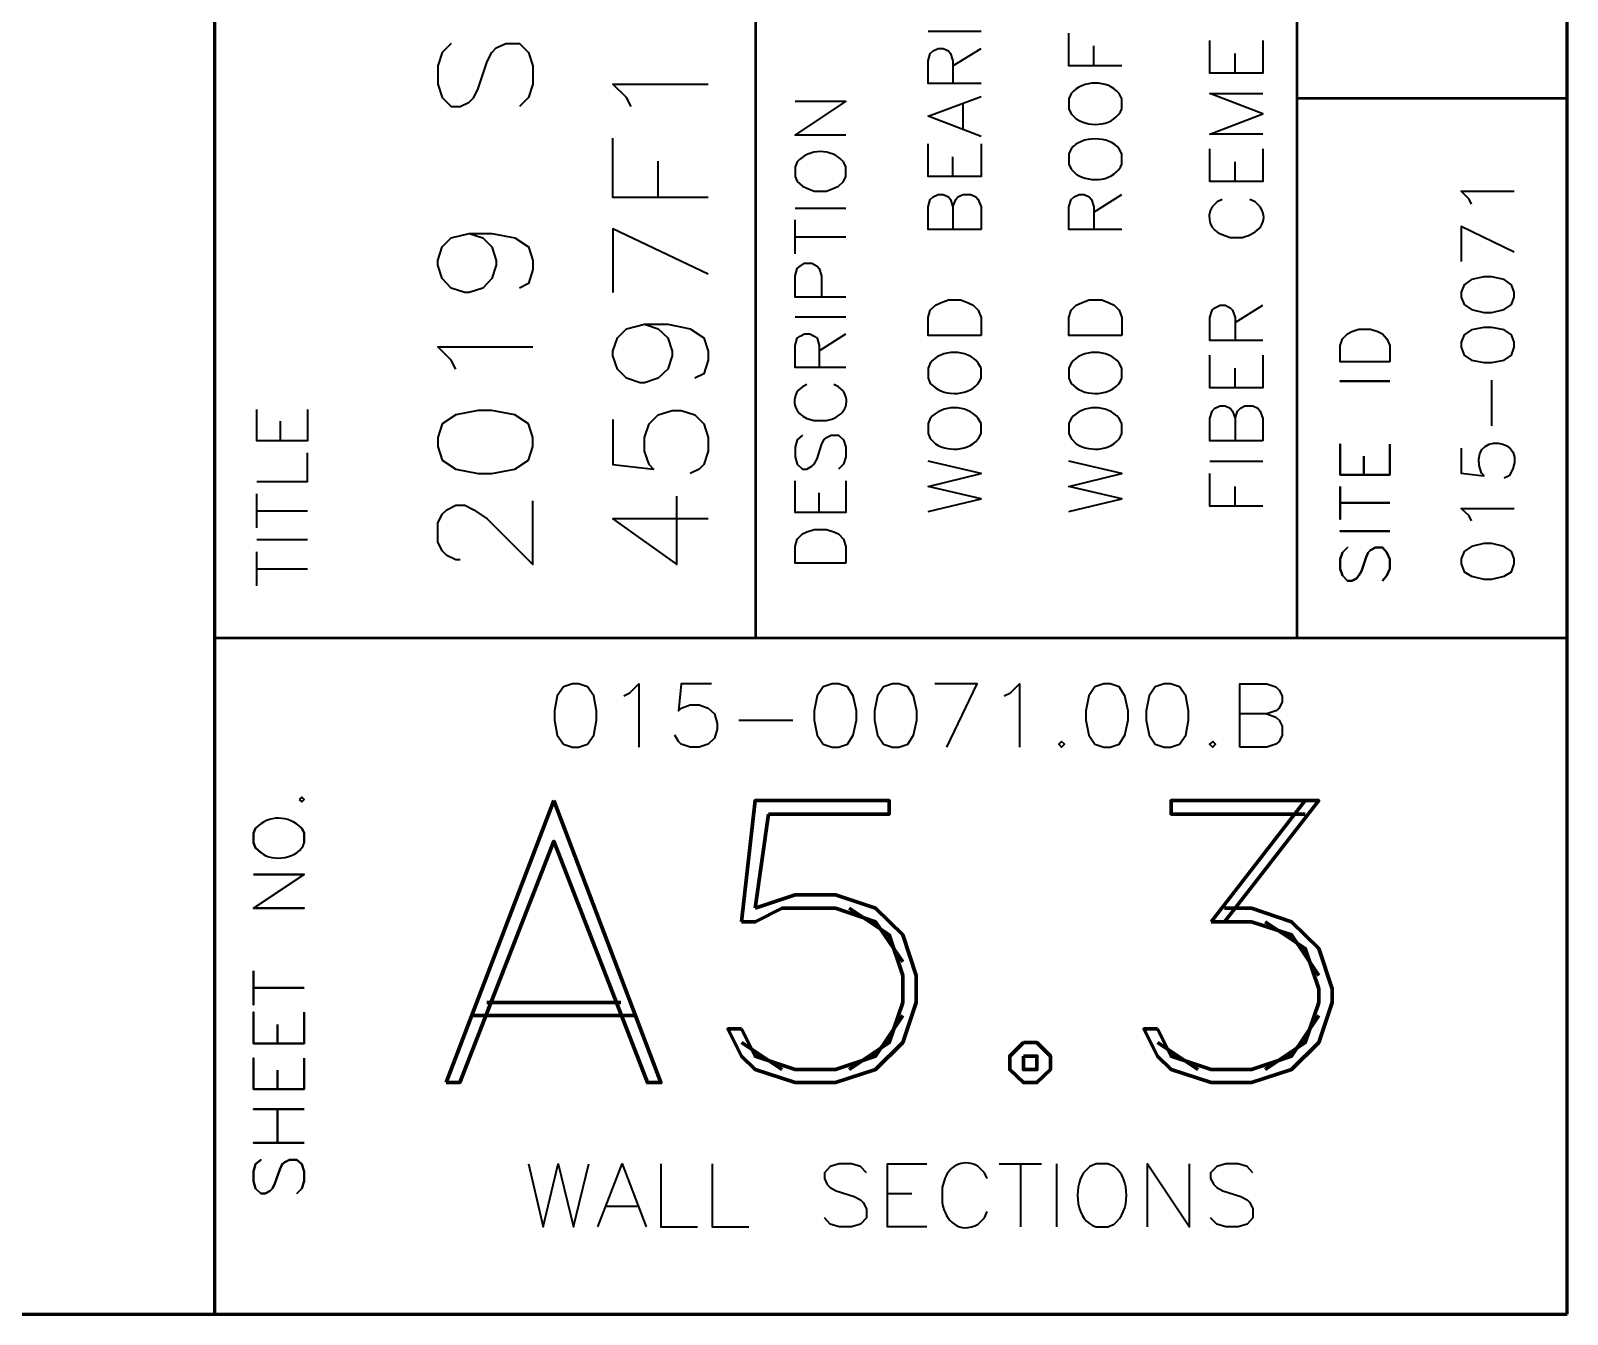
# Model space of a CAD drawing. Header units: inches. Extents: x 5 to 516, y -193 to 129.
# Drawn here: x 113.551 to 116.58, y -192.186 to -189.656 of the extents above; entities that cross this region are included whole.
import ezdxf

# ---------------------------------------------------------------- set-up
doc = ezdxf.new("R2010")
doc.units = ezdxf.units.IN
doc.header["$MEASUREMENT"] = 0
doc.layers.add('PDF8_Geometry', color=7, linetype='Continuous')

msp = doc.modelspace()

# ---------------------------------------------------------------- linework, layer by layer
at = {"layer": 'PDF8_Geometry', "lineweight": 60}
for points in [[(116.5799627, -192.1857845), (116.5799627, -162.1857821), (71.5799591, -162.1857821), (71.5799591, -192.1857845)], [(113.9132959, -162.1857821), (113.9132959, -192.1857845)], [(71.579958, -192.1857834), (116.5799616, -192.1857834)]]:
    msp.add_lwpolyline(points, dxfattribs=at)
at = {"layer": 'PDF8_Geometry', "lineweight": 50}
for points in [[(114.9799624, -183.6857827), (114.9799624, -190.8524499)], [(113.9132959, -185.2446716), (116.0466293, -185.2446716), (116.0466293, -190.8524499)], [(116.0466293, -189.7891166), (116.5799627, -189.7891166)], [(113.9132959, -190.8524499), (116.5799627, -190.8524499)]]:
    msp.add_lwpolyline(points, dxfattribs=at)
at = {"layer": 'PDF8_Geometry', "lineweight": 35}
for points in [[(115.3199625, -189.6568943), (115.4244069, -189.6568943)], [(115.7021847, -189.7257833), (115.5977403, -189.7257833), (115.5977403, -189.6613388)], [(114.3799625, -189.6813389), (114.3621847, -189.6991167), (114.3532958, -189.7257834), (114.3532958, -189.7613389), (114.3621847, -189.7880056), (114.3799625, -189.8057834), (114.3977403, -189.8057834), (114.4155181, -189.7968945), (114.4244069, -189.7880056), (114.4332958, -189.7702278), (114.4510736, -189.7168945), (114.4599625, -189.6991167), (114.4688514, -189.6902278), (114.4877403, -189.6813389), (114.514407, -189.6813389), (114.5321847, -189.6991167), (114.5410736, -189.7257834), (114.5410736, -189.7613389), (114.5321847, -189.7880056), (114.514407, -189.8057834)], [(115.4244069, -189.7602277), (115.3199625, -189.7602277), (115.3199625, -189.7157833), (115.3244069, -189.7013388), (115.3299625, -189.6957833), (115.3399625, -189.6913388), (115.3499625, -189.6913388), (115.3599625, -189.6957833), (115.3644069, -189.7013388), (115.3688514, -189.7157833), (115.3688514, -189.7602277)], [(115.3688514, -189.7257833), (115.4244069, -189.6913388)], [(115.6466292, -189.7257833), (115.6466292, -189.6857833)], [(115.9799625, -189.6757832), (115.9799625, -189.7402277), (115.8755181, -189.7402277), (115.8755181, -189.6757832)], [(115.9255183, -189.7402277), (115.9255183, -189.7013388)], [(114.734407, -189.8057831), (114.7255181, -189.7880053), (114.6988514, -189.7613387), (114.8866292, -189.7613387)], [(115.4244069, -189.8646722), (115.3199625, -189.8246722), (115.4244069, -189.7857833)], [(115.6021847, -189.7802277), (115.5977403, -189.7902277), (115.5977403, -189.8102277), (115.6021847, -189.8202277), (115.6121847, -189.8302277)], [(115.7021847, -189.8102277), (115.7021847, -189.7902277), (115.6966292, -189.7802277)], [(115.9799625, -189.8602276), (115.8755181, -189.8602276), (115.9799625, -189.8202276), (115.8755181, -189.7802276), (115.9799625, -189.7802276)], [(115.1577403, -189.86245), (115.0577403, -189.86245), (115.1577403, -189.7957834), (115.0577403, -189.7957834)], [(115.3888514, -189.8502277), (115.3888514, -189.8002277)], [(114.8866292, -189.9846721), (114.6988514, -189.9846721), (114.6988514, -189.8680054)], [(115.4244069, -189.8791165), (115.4244069, -189.9435609), (115.3199625, -189.9435609), (115.3199625, -189.8791165)], [(115.3688514, -189.9435609), (115.3688514, -189.9046721)], [(115.6021847, -189.8891166), (115.5977403, -189.8991166), (115.5977403, -189.9191166), (115.6021847, -189.9291167), (115.6121847, -189.9391167)], [(115.7021847, -189.9191166), (115.7021847, -189.8991166), (115.6966292, -189.8891166)], [(115.9799625, -189.8891167), (115.9799625, -189.9535611), (115.8755181, -189.9535611), (115.8755181, -189.8891167)], [(114.7877404, -189.9846721), (114.7877404, -189.913561)], [(115.0621849, -189.9146721), (115.0577404, -189.9246721), (115.0577404, -189.9435609), (115.0621849, -189.953561), (115.0721849, -189.9624498), (115.0810738, -189.9668943), (115.0955182, -189.9724498), (115.1199627, -189.9724498), (115.1344071, -189.9668943), (115.143296, -189.9624498), (115.153296, -189.953561), (115.1577405, -189.9435609), (115.1577405, -189.9246721), (115.153296, -189.9146721)], [(115.9255183, -189.9535611), (115.9255183, -189.9146722)], [(115.4244069, -190.0480054), (115.3199625, -190.0480054), (115.3199625, -190.0035609), (115.3244069, -189.9891165), (115.3299625, -189.9835609), (115.3399625, -189.9791165), (115.3499625, -189.9791165), (115.3599625, -189.9835609), (115.3644069, -189.9891165), (115.3688514, -190.0035609), (115.3688514, -190.0480054)], [(115.3688514, -190.0035611), (115.3744069, -189.9891166), (115.3788514, -189.9835611), (115.3888514, -189.9791166), (115.4044069, -189.9791166), (115.4144069, -189.9835611), (115.4188514, -189.9891166), (115.4244069, -190.0035611), (115.4244069, -190.0480055)], [(115.7021847, -190.0480054), (115.5977403, -190.0480054), (115.5977403, -190.0035609), (115.6021847, -189.9891165), (115.6077403, -189.9835609), (115.6177403, -189.9791165), (115.6277403, -189.9791165), (115.6377403, -189.9835609), (115.6421847, -189.9891165), (115.6466292, -190.0035609), (115.6466292, -190.0480054)], [(115.6466292, -190.0135609), (115.7021847, -189.9791165)], [(115.8999627, -189.9891166), (115.8899627, -189.9935611), (115.8799627, -190.0035611)], [(115.9744071, -190.0035611), (115.9644071, -189.9935611), (115.9544071, -189.9891166)], [(116.3910739, -189.9980054), (116.3866294, -189.9880054), (116.3710739, -189.9724499), (116.4755183, -189.9724499)], [(115.0577404, -190.0057832), (115.1577405, -190.0057832)], [(115.0577404, -190.0957832), (115.0577404, -190.0291165)], [(114.415518, -190.0557831), (114.4421847, -190.064672), (114.4599625, -190.0824498), (114.4688514, -190.1091165), (114.4688514, -190.1180054), (114.4599625, -190.144672), (114.4421847, -190.1635609), (114.415518, -190.1724498), (114.4066291, -190.1724498), (114.3799625, -190.1635609), (114.3621847, -190.144672), (114.3532958, -190.1180054), (114.3532958, -190.1091165), (114.3621847, -190.0824498), (114.3799625, -190.064672), (114.415518, -190.0557831), (114.4599625, -190.0557831), (114.505518, -190.064672), (114.5321847, -190.0824498), (114.5410736, -190.1091165), (114.5410736, -190.1268943), (114.5321847, -190.154672), (114.5144069, -190.1635609)], [(114.8866292, -190.1357833), (114.6988514, -190.0468944), (114.6988514, -190.1724499)], [(115.0577404, -190.0624498), (115.1577405, -190.0624498)], [(115.8999627, -190.0580055), (115.9155182, -190.0635611), (115.9399627, -190.0635611)], [(116.4755183, -190.09245), (116.3710738, -190.04245), (116.3710738, -190.1113389)], [(115.1577403, -190.181339), (115.0577403, -190.181339), (115.0577403, -190.1391167), (115.0621848, -190.1246723), (115.0677403, -190.1202278), (115.0766292, -190.1146723), (115.0910737, -190.1146723), (115.1010737, -190.1202278), (115.1055181, -190.1246723), (115.1099626, -190.1391167), (115.1099626, -190.181339)], [(115.9799625, -190.2668944), (115.8755181, -190.2668944), (115.8755181, -190.2213389), (115.8799625, -190.2068944), (115.8855181, -190.20245), (115.8955181, -190.1968944), (115.9055181, -190.1968944), (115.9155181, -190.20245), (115.9199625, -190.2068944), (115.9255181, -190.2213389), (115.9255181, -190.2668944)], [(115.9255183, -190.2313389), (115.9799627, -190.1968945)], [(114.7610737, -190.2346721), (114.7877403, -190.243561), (114.8066292, -190.2613388), (114.8155181, -190.2880054), (114.8155181, -190.2968943), (114.8066292, -190.323561), (114.7877403, -190.3413388), (114.7610737, -190.3502277), (114.7521848, -190.3502277), (114.7255181, -190.3413388), (114.7077403, -190.323561), (114.6988514, -190.2968943), (114.6988514, -190.2880054), (114.7077403, -190.2613388), (114.7255181, -190.243561), (114.7610737, -190.2346721), (114.8066292, -190.2346721), (114.8510737, -190.243561), (114.8777403, -190.2613388), (114.8866292, -190.2880054), (114.8866292, -190.3057832), (114.8777403, -190.3324499), (114.8599626, -190.3413388)], [(115.0577404, -190.2202277), (115.1577405, -190.2202277)], [(115.1577403, -190.3202279), (115.0577403, -190.3202279), (115.0577403, -190.2768945), (115.0621848, -190.2624501), (115.0677403, -190.2580056), (115.0766292, -190.2535612), (115.0866292, -190.2535612), (115.0955181, -190.2580056), (115.1010737, -190.2624501), (115.1055181, -190.2768945), (115.1055181, -190.3202279)], [(115.1055183, -190.2868945), (115.1577405, -190.2535611)], [(114.3888513, -190.3235611), (114.3799624, -190.3057833), (114.3532957, -190.2791166), (114.5410735, -190.2791166)], [(115.9799625, -190.2957832), (115.9799625, -190.3602276), (115.8755181, -190.3602276), (115.8755181, -190.2957832)], [(115.3244069, -190.311339), (115.3199625, -190.321339), (115.3199625, -190.341339), (115.3244069, -190.351339), (115.3344069, -190.3602279)], [(115.4244069, -190.341339), (115.4244069, -190.321339), (115.4188514, -190.311339)], [(115.6021847, -190.311339), (115.5977403, -190.321339), (115.5977403, -190.341339), (115.6021847, -190.351339), (115.6121847, -190.3602279)], [(115.7021847, -190.341339), (115.7021847, -190.321339), (115.6966292, -190.311339)], [(115.9255183, -190.3602276), (115.9255183, -190.3213388)], [(115.0810737, -190.353561), (115.0721848, -190.3580054), (115.0621848, -190.3668943)], [(115.1532959, -190.3668943), (115.1432959, -190.3580054), (115.134407, -190.353561)], [(116.4310737, -190.4346722), (116.4310737, -190.3446722)], [(115.9799625, -190.4646721), (115.8755181, -190.4646721), (115.8755181, -190.4202276), (115.8799625, -190.4057832), (115.8855181, -190.4002276), (115.8955181, -190.3957832), (115.9055181, -190.3957832), (115.9155181, -190.4002276), (115.9199625, -190.4057832), (115.9255181, -190.4202276), (115.9255181, -190.4646721)], [(115.9255183, -190.4202278), (115.9299627, -190.4057833), (115.9355183, -190.4002278), (115.9444072, -190.3957833), (115.9599627, -190.3957833), (115.9699627, -190.4002278), (115.9744072, -190.4057833), (115.9799627, -190.4202278), (115.9799627, -190.4646722)], [(114.0966291, -190.4024499), (114.0966291, -190.4646721), (113.9966291, -190.4646721), (113.9966291, -190.4024499)], [(114.0432959, -190.4646721), (114.0432959, -190.4257832)], [(114.6988514, -190.4224499), (114.6988514, -190.5113388), (114.7788514, -190.5202277), (114.7699626, -190.5113388), (114.7610737, -190.4846721), (114.7610737, -190.4580054), (114.7699626, -190.4313388), (114.7877403, -190.413561), (114.8155181, -190.4046721), (114.8332959, -190.4046721), (114.8599626, -190.413561), (114.8777403, -190.4313388), (114.8866292, -190.4580054), (114.8866292, -190.4846721), (114.8777403, -190.5113388), (114.8688514, -190.5202277), (114.8510737, -190.5291166)], [(115.0810737, -190.4202276), (115.0955181, -190.4246721), (115.1199626, -190.4246721)], [(115.3244069, -190.4202277), (115.3199625, -190.4302277), (115.3199625, -190.4502277), (115.3244069, -190.4602277), (115.3344069, -190.4702277)], [(115.4244069, -190.4502277), (115.4244069, -190.4302277), (115.4188514, -190.4202277)], [(115.6021847, -190.4202277), (115.5977403, -190.4302277), (115.5977403, -190.4502277), (115.6021847, -190.4602277), (115.6121847, -190.4702277)], [(115.7021847, -190.4502277), (115.7021847, -190.4302277), (115.6966292, -190.4202277)], [(115.0721849, -190.4535611), (115.0621849, -190.46245), (115.0577404, -190.4768945), (115.0577404, -190.4957834), (115.0621849, -190.5102278), (115.0721849, -190.5202278), (115.0810738, -190.5202278), (115.0910738, -190.5146723), (115.0955182, -190.5102278), (115.1010738, -190.5002278), (115.1099626, -190.47245), (115.1144071, -190.46245), (115.1199626, -190.4580056), (115.1288515, -190.4535611), (115.143296, -190.4535611), (115.153296, -190.46245), (115.1577404, -190.4768945), (115.1577404, -190.4957834), (115.153296, -190.5102278), (115.143296, -190.5202278)], [(116.3710738, -190.4791165), (116.3710738, -190.5280054), (116.4155183, -190.533561), (116.4110739, -190.5280054)], [(113.9966292, -190.5446722), (114.0966292, -190.5446722), (114.0966292, -190.4880056)], [(115.3199625, -190.603561), (115.4244069, -190.5791165), (115.3199625, -190.5546721), (115.4244069, -190.5291165), (115.3199625, -190.5046721)], [(115.5977403, -190.603561), (115.7021847, -190.5791165), (115.5977403, -190.5546721), (115.7021847, -190.5291165), (115.5977403, -190.5046721)], [(115.8755181, -190.5046722), (115.9799625, -190.5046722)], [(115.1577403, -190.5435612), (115.1577403, -190.6057834), (115.0577403, -190.6057834), (115.0577403, -190.5435612)], [(115.9799625, -190.5935611), (115.8755181, -190.5935611), (115.8755181, -190.5291167)], [(116.4655183, -190.533561), (116.4555183, -190.5380054)], [(113.9966292, -190.6357833), (113.9966292, -190.5691166)], [(114.8866292, -190.6180054), (114.6988514, -190.6180054), (114.824407, -190.7080054), (114.824407, -190.573561)], [(115.1055183, -190.6057834), (115.1055183, -190.5668945)], [(115.9255183, -190.5935611), (115.9255183, -190.5546722)], [(113.9966292, -190.6024499), (114.0966292, -190.6024499)], [(114.3977404, -190.6991166), (114.3888515, -190.6991166), (114.3710737, -190.6902277), (114.3621848, -190.6813388), (114.353296, -190.6635611), (114.353296, -190.6268944), (114.3621848, -190.6091166), (114.3710737, -190.6002277), (114.3888515, -190.5913388), (114.4066293, -190.5913388), (114.4244071, -190.6002277), (114.4510737, -190.6180055), (114.5410737, -190.7080055), (114.5410737, -190.5824499)], [(116.3910739, -190.62245), (116.3866294, -190.61245), (116.3710739, -190.5980055), (116.4755183, -190.5980055)], [(113.9966292, -190.6591166), (114.0966292, -190.6591166)], [(113.9966292, -190.7502276), (113.9966292, -190.683561)], [(113.9966292, -190.7168945), (114.0966292, -190.7168945)], [(114.7199625, -190.9668945), (114.7321848, -190.961339), (114.7499625, -190.9435612), (114.7499625, -191.0680057)], [(114.8932959, -190.943561), (114.8332959, -190.943561), (114.8277403, -190.9968944), (114.8332959, -190.9913388), (114.8510737, -190.9846721), (114.8688514, -190.9846721), (114.8866292, -190.9913388), (114.8988515, -191.0024499), (114.904407, -191.0213388), (114.904407, -191.0324499), (114.8988515, -191.0502277), (114.8866292, -191.0624499), (114.8688514, -191.0680055), (114.8510737, -191.0680055), (114.8332959, -191.0624499), (114.8277403, -191.0568944), (114.8210737, -191.0446721)], [(115.3566293, -191.0680055), (115.4166293, -190.9435611), (115.333296, -190.9435611)], [(115.4699626, -190.9668945), (115.4821848, -190.961339), (115.4999626, -190.9435612), (115.4999626, -191.0680057)], [(115.9344071, -191.0680055), (115.9344071, -190.9435611), (115.9877404, -190.9435611), (116.0055182, -190.9491166), (116.0121849, -190.9557833), (116.0177405, -190.9668944), (116.0177405, -190.9791166), (116.0121849, -190.9913388), (116.0055182, -190.9968944), (115.9877404, -191.0024499), (115.9344071, -191.0024499)], [(114.9466293, -191.0146724), (115.053296, -191.0146724)], [(115.9877405, -191.0024501), (116.0055183, -191.0091167), (116.012185, -191.0146723), (116.0177405, -191.0268945), (116.0177405, -191.0446723), (116.012185, -191.0568945), (116.0055183, -191.0624501), (115.9877405, -191.0680056), (115.9344072, -191.0680056)], [(114.5321848, -191.8891166), (114.5610736, -192.0135611), (114.5910736, -191.8891166), (114.6210737, -192.0135611), (114.6510737, -191.8891166)], [(114.6688515, -192.0135611), (114.7166293, -191.8891166), (114.7644071, -192.0135611)], [(114.793296, -191.8891166), (114.793296, -192.0135611), (114.8655182, -192.0135611)], [(114.894407, -191.8891166), (114.894407, -192.0135611), (114.9666292, -192.0135611)], [(115.1988515, -191.9068945), (115.1866293, -191.8946723), (115.1688515, -191.8891167), (115.144407, -191.8891167), (115.1266292, -191.8946723), (115.1155181, -191.9068945), (115.1155181, -191.9180056), (115.1210737, -191.9302279), (115.1266292, -191.9357834), (115.1388515, -191.9424501), (115.174407, -191.9535612), (115.1866293, -191.9602279), (115.1921848, -191.9657834), (115.1988515, -191.9780056), (115.1988515, -191.9957834), (115.1866293, -192.0080056), (115.1688515, -192.0135612), (115.144407, -192.0135612), (115.1266292, -192.0080056), (115.1155181, -191.9957834)], [(115.3177404, -192.0135611), (115.2399626, -192.0135611), (115.2399626, -191.8891166), (115.3177404, -191.8891166)], [(115.4366292, -191.9180057), (115.4310736, -191.9068946), (115.4188514, -191.8946724)], [(115.4599627, -191.8891166), (115.5432961, -191.8891166)], [(115.5021849, -191.8891166), (115.5021849, -192.0135611)], [(115.573296, -191.8891166), (115.573296, -192.0135611)], [(115.6866293, -191.8946722), (115.674407, -191.8891166), (115.6510737, -191.8891166), (115.6388515, -191.8946722), (115.6266293, -191.9068944)], [(115.7521849, -192.0135611), (115.7521849, -191.8891166), (115.8355183, -192.0135611), (115.8355183, -191.8891166)], [(115.9599628, -191.9068945), (115.9488516, -191.8946723), (115.9310739, -191.8891167), (115.9066294, -191.8891167), (115.8888516, -191.8946723), (115.8766294, -191.9068945), (115.8766294, -191.9180056), (115.8832961, -191.9302279), (115.8888516, -191.9357834), (115.9010739, -191.9424501), (115.9366294, -191.9535612), (115.9488516, -191.9602279), (115.9544072, -191.9657834), (115.9599628, -191.9780056), (115.9599628, -191.9957834), (115.9488516, -192.0080056), (115.9310739, -192.0135612), (115.9066294, -192.0135612), (115.8888516, -192.0080056), (115.8766294, -191.9957834)], [(115.3532959, -191.9180057), (115.3477403, -191.9357835), (115.3477403, -191.9657835)], [(115.2399626, -191.9480057), (115.2877404, -191.9480057)], [(114.6866291, -191.97245), (114.7466291, -191.97245)], [(115.4188514, -192.0080058), (115.4310736, -191.9957835), (115.4366292, -191.9835613)], [(115.6510737, -192.0135611), (115.674407, -192.0135611), (115.6866293, -192.0080055)]]:
    msp.add_lwpolyline(points, dxfattribs=at)
for points in [[(116.3710738, -190.181339), (116.3766294, -190.1957834), (116.3910738, -190.2057834), (116.4155183, -190.211339), (116.4310739, -190.211339), (116.4555183, -190.2057834), (116.4699627, -190.1957834), (116.4755183, -190.181339), (116.4755183, -190.171339), (116.4699627, -190.1568945), (116.4555183, -190.1468945), (116.4310739, -190.141339), (116.4155183, -190.141339), (116.3910738, -190.1468945), (116.3766294, -190.1568945), (116.3710738, -190.171339)], [(115.4244069, -190.2568943), (115.3199625, -190.2568943), (115.3199625, -190.2213387), (115.3244069, -190.2068943), (115.3344069, -190.1968943), (115.3444069, -190.1924498), (115.3599625, -190.1868943), (115.3844069, -190.1868943), (115.3988514, -190.1924498), (115.4088514, -190.1968943), (115.4188514, -190.2068943), (115.4244069, -190.2213387)], [(115.7021847, -190.2568943), (115.5977403, -190.2568943), (115.5977403, -190.2213387), (115.6021847, -190.2068943), (115.6121847, -190.1968943), (115.6221847, -190.1924498), (115.6377403, -190.1868943), (115.6621847, -190.1868943), (115.6766292, -190.1924498), (115.6866292, -190.1968943), (115.6966292, -190.2068943), (115.7021847, -190.2213387)], [(116.3710738, -190.2802278), (116.3766294, -190.2957833), (116.3910738, -190.3057833), (116.4155183, -190.3102278), (116.4310739, -190.3102278), (116.4555183, -190.3057833), (116.4699627, -190.2957833), (116.4755183, -190.2802278), (116.4755183, -190.2702278), (116.4699627, -190.2557833), (116.4555183, -190.2457833), (116.4310739, -190.2413389), (116.4155183, -190.2413389), (116.3910738, -190.2457833), (116.3766294, -190.2557833), (116.3710738, -190.2702278)], [(116.2299625, -190.3091166), (116.1321847, -190.3091166), (116.1321847, -190.2768944), (116.1366292, -190.2635611), (116.1466292, -190.2535611), (116.1555181, -190.2491166), (116.1688514, -190.2446722), (116.1921848, -190.2446722), (116.2066292, -190.2491166), (116.2155181, -190.2535611), (116.224407, -190.2635611), (116.2299625, -190.2768944)], [(116.2299625, -190.3091166), (116.1321847, -190.3091166), (116.1321847, -190.2768944), (116.1366292, -190.2635611), (116.1466292, -190.2535611), (116.1555181, -190.2491166), (116.1688514, -190.2446722), (116.1921848, -190.2446722), (116.2066292, -190.2491166), (116.2155181, -190.2535611), (116.224407, -190.2635611), (116.2299625, -190.2768944)], [(116.2299626, -190.3468943), (116.1321848, -190.3468943)], [(114.3532958, -190.4757833), (114.3621847, -190.50245), (114.3888513, -190.5202278), (114.4332958, -190.5291167), (114.4599625, -190.5291167), (114.505518, -190.5202278), (114.5321847, -190.50245), (114.5410736, -190.4757833), (114.5410736, -190.4580055), (114.5321847, -190.4313389), (114.505518, -190.4135611), (114.4599625, -190.4046722), (114.4332958, -190.4046722), (114.3888513, -190.4135611), (114.3621847, -190.4313389), (114.3532958, -190.4580055)], [(116.2299625, -190.4713389), (116.2299625, -190.5313389), (116.1321847, -190.5313389), (116.1321847, -190.4713389), (116.1321847, -190.5313389), (116.2299625, -190.5313389)], [(116.1788515, -190.4946722), (116.1788515, -190.5313389)], [(116.1321848, -190.5546723), (116.1321848, -190.6191168)], [(116.2299626, -190.5868944), (116.1321848, -190.5868944)], [(115.1577403, -190.7057833), (115.0577403, -190.7057833), (115.0577403, -190.67245), (115.0621848, -190.6580055), (115.0721848, -190.6480055), (115.0810737, -190.6435611), (115.0955181, -190.6391166), (115.1199626, -190.6391166), (115.134407, -190.6435611), (115.1432959, -190.6480055), (115.1532959, -190.6580055), (115.1577403, -190.67245)], [(116.2299626, -190.64245), (116.1321848, -190.64245)], [(116.3710738, -190.7068944), (116.3766294, -190.7224499), (116.3910738, -190.7313388), (116.4155183, -190.7368944), (116.4310739, -190.7368944), (116.4555183, -190.7313388), (116.4699627, -190.7224499), (116.4755183, -190.7068944), (116.4755183, -190.6968944), (116.4699627, -190.6824499), (116.4555183, -190.6724499), (116.4310739, -190.6668944), (116.4155183, -190.6668944), (116.3910738, -190.6724499), (116.3766294, -190.6824499), (116.3710738, -190.6968944)], [(116.2155181, -190.7402279), (116.224407, -190.7302279), (116.2299625, -190.7168945), (116.2299625, -190.6980057), (116.224407, -190.6846723), (116.2155181, -190.6746723), (116.2021848, -190.6746723), (116.1921848, -190.6802279), (116.1877403, -190.6846723), (116.1832959, -190.6935612), (116.174407, -190.721339), (116.1688514, -190.7302279), (116.164407, -190.7357834), (116.1555181, -190.7402279), (116.1466292, -190.7402279), (116.1366292, -190.7302279), (116.1321847, -190.7168945), (116.1321847, -190.6980057), (116.1366292, -190.6846723), (116.1466292, -190.6746723), (116.1366292, -190.6846723), (116.1321847, -190.6980057), (116.1321847, -190.7168945), (116.1366292, -190.7302279), (116.1466292, -190.7402279), (116.1555181, -190.7402279), (116.164407, -190.7357834), (116.1688514, -190.7302279), (116.174407, -190.721339), (116.1832959, -190.6935612), (116.1877403, -190.6846723), (116.1921848, -190.6802279), (116.2021848, -190.6746723), (116.2155181, -190.6746723), (116.224407, -190.6846723), (116.2299625, -190.6980057), (116.2299625, -190.7168945), (116.224407, -190.7302279)], [(114.6188513, -190.943561), (114.6010735, -190.9491166), (114.5888513, -190.9668944), (114.5832957, -190.9968944), (114.5832957, -191.0146721), (114.5888513, -191.0446721), (114.6010735, -191.0624499), (114.6188513, -191.0680055), (114.6310735, -191.0680055), (114.6488513, -191.0624499), (114.6610735, -191.0446721), (114.6666291, -191.0146721), (114.6666291, -190.9968944), (114.6610735, -190.9668944), (114.6488513, -190.9491166), (114.6310735, -190.943561)], [(115.1310736, -190.943561), (115.1132958, -190.9491166), (115.1010736, -190.9668944), (115.0955181, -190.9968944), (115.0955181, -191.0146721), (115.1010736, -191.0446721), (115.1132958, -191.0624499), (115.1310736, -191.0680055), (115.1432958, -191.0680055), (115.1610736, -191.0624499), (115.1721847, -191.0446721), (115.1788514, -191.0146721), (115.1788514, -190.9968944), (115.1721847, -190.9668944), (115.1610736, -190.9491166), (115.1432958, -190.943561)], [(115.2499625, -190.943561), (115.2321847, -190.9491166), (115.2199625, -190.9668944), (115.2144069, -190.9968944), (115.2144069, -191.0146721), (115.2199625, -191.0446721), (115.2321847, -191.0624499), (115.2499625, -191.0680055), (115.2621847, -191.0680055), (115.2799625, -191.0624499), (115.2910736, -191.0446721), (115.2977403, -191.0146721), (115.2977403, -190.9968944), (115.2910736, -190.9668944), (115.2799625, -190.9491166), (115.2621847, -190.943561)], [(115.6666292, -190.943561), (115.6488514, -190.9491166), (115.6366292, -190.9668944), (115.6310736, -190.9968944), (115.6310736, -191.0146721), (115.6366292, -191.0446721), (115.6488514, -191.0624499), (115.6666292, -191.0680055), (115.6788514, -191.0680055), (115.6966292, -191.0624499), (115.7077403, -191.0446721), (115.714407, -191.0146721), (115.714407, -190.9968944), (115.7077403, -190.9668944), (115.6966292, -190.9491166), (115.6788514, -190.943561)], [(115.7855181, -190.943561), (115.7677403, -190.9491166), (115.7555181, -190.9668944), (115.7499625, -190.9968944), (115.7499625, -191.0146721), (115.7555181, -191.0446721), (115.7677403, -191.0624499), (115.7855181, -191.0680055), (115.7977403, -191.0680055), (115.8155181, -191.0624499), (115.8277403, -191.0446721), (115.8332958, -191.0146721), (115.8332958, -190.9968944), (115.8277403, -190.9668944), (115.8155181, -190.9491166), (115.7977403, -190.943561)], [(115.5832958, -191.0568946), (115.5777403, -191.0624501), (115.5832958, -191.0680057), (115.5888514, -191.0624501)], [(115.8810737, -191.0568946), (115.874407, -191.0624501), (115.8810737, -191.0680057), (115.8866292, -191.0624501)], [(114.0799625, -191.1713389), (114.0855181, -191.1757833), (114.0899625, -191.1713389), (114.0855181, -191.1668944)], [(114.0799625, -191.1713389), (114.0855181, -191.1757833), (114.0899625, -191.1713389), (114.0855181, -191.1668944)], [(113.9899625, -191.2568944), (113.9899625, -191.2380055), (113.994407, -191.2280055), (113.9899625, -191.2380055), (113.9899625, -191.2568944), (113.994407, -191.2668944), (114.004407, -191.2757832), (113.994407, -191.2668944)], [(114.0855181, -191.2280055), (114.0899625, -191.2380055), (114.0899625, -191.2568944), (114.0899625, -191.2380055)], [(113.9899624, -191.3191167), (114.0899624, -191.3191167), (113.9899624, -191.3857834), (114.0899624, -191.3857834), (113.9899624, -191.3857834), (114.0899624, -191.3191167)], [(113.9899625, -191.5091166), (113.9899625, -191.5757833)], [(114.0899625, -191.5424502), (113.9899625, -191.5424502)], [(114.0899624, -191.5902277), (114.0899624, -191.65245), (113.9899624, -191.65245), (113.9899624, -191.5902277), (113.9899624, -191.65245), (114.0899624, -191.65245)], [(114.0377403, -191.6146722), (114.0377403, -191.65245)], [(114.0899624, -191.6813389), (114.0899624, -191.74245), (113.9899624, -191.74245), (113.9899624, -191.6813389), (113.9899624, -191.74245), (114.0899624, -191.74245)], [(114.0377403, -191.7046722), (114.0377403, -191.74245)], [(114.0899625, -191.781339), (113.9899625, -191.781339)], [(114.0377403, -191.7813391), (114.0377403, -191.8480058)], [(114.0899625, -191.8480058), (113.9899625, -191.8480058)], [(114.0755181, -191.9480055), (114.0855181, -191.9380055), (114.0899625, -191.9235611), (114.0899625, -191.9046722), (114.0855181, -191.8902278), (114.0755181, -191.8813389), (114.0610736, -191.8813389), (114.0521847, -191.8857833), (114.0466292, -191.8902278), (114.0421847, -191.9002278), (114.0321847, -191.9280055), (114.0277403, -191.9380055), (114.0232958, -191.94245), (114.0132958, -191.9480055), (114.0044069, -191.9480055), (113.9944069, -191.9380055), (113.9899625, -191.9235611), (113.9899625, -191.9046722), (113.9944069, -191.8902278), (114.0044069, -191.8813389), (113.9944069, -191.8902278), (113.9899625, -191.9046722), (113.9899625, -191.9235611), (113.9944069, -191.9380055), (114.0044069, -191.9480055), (114.0132958, -191.9480055), (114.0232958, -191.94245), (114.0277403, -191.9380055), (114.0321847, -191.9280055), (114.0421847, -191.9002278), (114.0466292, -191.8902278), (114.0521847, -191.8857833), (114.0610736, -191.8813389), (114.0755181, -191.8813389), (114.0855181, -191.8902278), (114.0899625, -191.9046722), (114.0899625, -191.9235611), (114.0855181, -191.9380055)]]:
    msp.add_lwpolyline(points, close=True, dxfattribs=at)
at = {"layer": 'PDF8_Geometry', "lineweight": 80}
for points in [[(114.5821847, -191.173561), (114.3699625, -191.7291166)], [(114.5821847, -191.1735611), (114.7932958, -191.7291167), (114.7666292, -191.7291167), (114.5821847, -191.2535612), (114.3966291, -191.7291167), (114.3699625, -191.7291167)], [(115.005518, -191.2002277), (115.2432958, -191.2002277), (115.2432958, -191.173561), (114.9788514, -191.173561), (114.9521847, -191.4124499)], [(116.0632959, -191.2002277), (115.7988514, -191.2002277), (115.7988514, -191.173561), (116.0899625, -191.173561), (115.904407, -191.4124499)], [(116.0632959, -191.173561), (115.8777403, -191.4124499)], [(115.0055181, -191.2002277), (114.9788514, -191.3857833)], [(114.9788514, -191.3857834), (115.0577403, -191.3591167), (115.1377403, -191.3591167), (115.2166292, -191.3857834), (115.2699625, -191.4380056), (115.2966292, -191.5180056), (115.2966292, -191.5713389), (115.2699625, -191.6502278), (115.2166292, -191.7035612), (115.1377403, -191.7291168), (115.0577403, -191.7291168), (114.9788514, -191.7035612), (114.9521847, -191.6768945), (114.925518, -191.6235612), (114.9521847, -191.6235612)], [(114.9521847, -191.4124501), (114.9788513, -191.4124501), (115.0321847, -191.3857834), (115.1377402, -191.3857834), (115.2166291, -191.4124501), (115.2699625, -191.491339)], [(115.164407, -191.3857834), (115.2432959, -191.4380056), (115.2699626, -191.5180056), (115.2699626, -191.5713389), (115.2432959, -191.6502278), (115.164407, -191.7035612)], [(115.9044072, -191.3857834), (115.9577405, -191.3857834), (116.0366294, -191.41245), (116.0899628, -191.4646723), (116.1166294, -191.5446723), (116.1166294, -191.5713389), (116.0899628, -191.6502278), (116.0366294, -191.7035612), (115.9577405, -191.7291168), (115.8777405, -191.7291168), (115.7988516, -191.7035612), (115.772185, -191.6768945), (115.7455183, -191.6235612), (115.772185, -191.6235612)], [(115.8777405, -191.4124501), (115.9577405, -191.4124501), (116.0366294, -191.4380056), (116.0899627, -191.5180057)], [(115.9844071, -191.4124501), (116.063296, -191.4646723), (116.0899626, -191.5446723), (116.0899626, -191.571339), (116.063296, -191.6502279), (115.9844071, -191.7035612)], [(114.4499625, -191.571339), (114.7144069, -191.571339)], [(114.4232958, -191.5968944), (114.7410736, -191.5968944)], [(115.2699625, -191.5968944), (115.2166292, -191.6768944), (115.1377403, -191.7035611), (115.0577403, -191.7035611), (114.9788514, -191.6768944), (114.9521847, -191.6235611)], [(116.0899626, -191.5968944), (116.0366292, -191.6768944), (115.9577403, -191.7035611), (115.8777403, -191.7035611), (115.7988514, -191.6768944), (115.7721848, -191.6235611)], [(115.0321848, -191.7035612), (114.9521848, -191.6502279)], [(115.8521848, -191.7035612), (115.7721848, -191.6502279)]]:
    msp.add_lwpolyline(points, dxfattribs=at)
for points in [[(115.5077403, -191.6502278), (115.4810736, -191.6768945), (115.4810736, -191.7035612), (115.5077403, -191.7291167), (115.5344069, -191.7291167), (115.5610736, -191.7035612), (115.5610736, -191.6768945), (115.5344069, -191.6502278)], [(115.5077403, -191.6768945), (115.5077403, -191.7035612), (115.5344069, -191.7035612), (115.5344069, -191.6768945)]]:
    msp.add_lwpolyline(points, close=True, dxfattribs=at)
at = {"layer": 'PDF8_Geometry', "lineweight": 35}
for points in [[(115.6966292, -189.7802277), (115.673944, -189.7523202), (115.624944, -189.752524), (115.6021847, -189.7802277)], [(115.6121847, -189.8302277), (115.6408329, -189.8485425), (115.6876106, -189.8441166), (115.7021847, -189.8102277)], [(115.6966292, -189.8891166), (115.6781477, -189.8627092), (115.6206292, -189.8629315), (115.6021847, -189.8891166)], [(115.153296, -189.9146721), (115.130259, -189.8878758), (115.0852219, -189.8878758), (115.0621849, -189.9146721)], [(115.6121847, -189.9391167), (115.6408329, -189.9574315), (115.6876106, -189.9530055), (115.7021847, -189.9191166)], [(115.8799627, -190.0035611), (115.8671478, -190.0238944), (115.876296, -190.0516537), (115.8999627, -190.0580055)], [(115.9399627, -190.0635611), (115.9684071, -190.0570055), (115.9950923, -190.0328759), (115.9744071, -190.0035611)], [(115.4188514, -190.311339), (115.3987403, -190.2831908), (115.3444625, -190.2834316), (115.3244069, -190.311339)], [(115.6966292, -190.311339), (115.6765181, -190.2831908), (115.6222403, -190.2834316), (115.6021847, -190.311339)], [(115.3344069, -190.3602279), (115.3609254, -190.379376), (115.4114254, -190.3735797), (115.4244069, -190.341339)], [(115.6121847, -190.3602279), (115.6387032, -190.379376), (115.6892032, -190.3735797), (115.7021847, -190.341339)], [(115.0621848, -190.3668943), (115.0491477, -190.3902091), (115.0586107, -190.4092091), (115.0810737, -190.4202276)], [(115.1199626, -190.4246721), (115.1481848, -190.4190795), (115.1702403, -190.3966721), (115.1532959, -190.3668943)], [(115.4188514, -190.4202277), (115.3961662, -190.3923203), (115.3471662, -190.392524), (115.3244069, -190.4202277)], [(115.6966292, -190.4202277), (115.673944, -190.3923203), (115.624944, -190.392524), (115.6021847, -190.4202277)], [(115.3344069, -190.4702277), (115.3630551, -190.4885425), (115.4098328, -190.4841166), (115.4244069, -190.4502277)], [(115.6121847, -190.4702277), (115.6408329, -190.4885425), (115.6876106, -190.4841166), (115.7021847, -190.4502277)], [(116.4110739, -190.5280054), (116.3761664, -190.4420795), (116.5154257, -190.4549684), (116.4655183, -190.533561)], [(114.0855181, -191.2280055), (114.0593884, -191.2019129), (114.020444, -191.2010795), (113.994407, -191.2280055)], [(114.0855181, -191.2280055), (114.0593884, -191.2019129), (114.020444, -191.2010795), (113.994407, -191.2280055)], [(114.004407, -191.2757832), (114.0281477, -191.296024), (114.081444, -191.2873018), (114.0899625, -191.2568944)], [(114.004407, -191.2757832), (114.0281477, -191.296024), (114.081444, -191.2873018), (114.0899625, -191.2568944)], [(115.4188514, -191.8946724), (115.393907, -191.8787094), (115.3627403, -191.8905798), (115.3532959, -191.9180057)], [(115.6266293, -191.9068944), (115.6051848, -191.9377092), (115.6117589, -192.002987), (115.6510737, -192.0135611)], [(115.6866293, -192.0080055), (115.7187774, -191.984524), (115.7196848, -191.9180611), (115.6866293, -191.8946722)], [(115.3477403, -191.9657835), (115.3540366, -192.0029687), (115.3822033, -192.0284687), (115.4188514, -192.0080058)]]:
    msp.add_open_spline(points, degree=3, dxfattribs=at)

doc.saveas('drawing.dxf')
